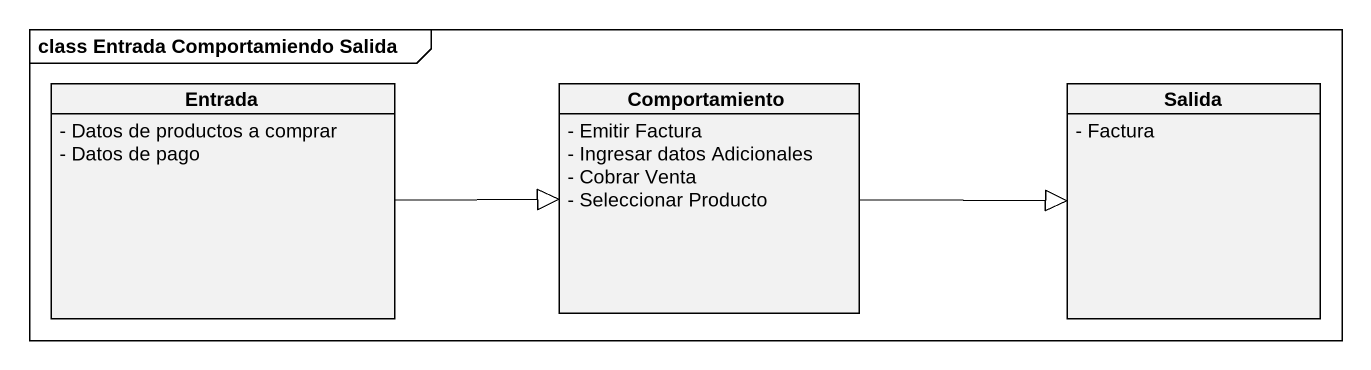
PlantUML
@startuml
mainframe class Entrada Comportamiendo Salida
hide circle
hide empty members
skinparam classAttributeIconSize 0
class Entrada {
  - Datos de productos a comprar
  - Datos de pago
}
class Comportamiento {
  - Emitir Factura
  - Ingresar datos Adicionales
  - Cobrar Venta
  - Seleccionar Producto
}
class Salida {
  - Factura
}
Entrada -right-|> Comportamiento
Comportamiento -right-|> Salida
@enduml
